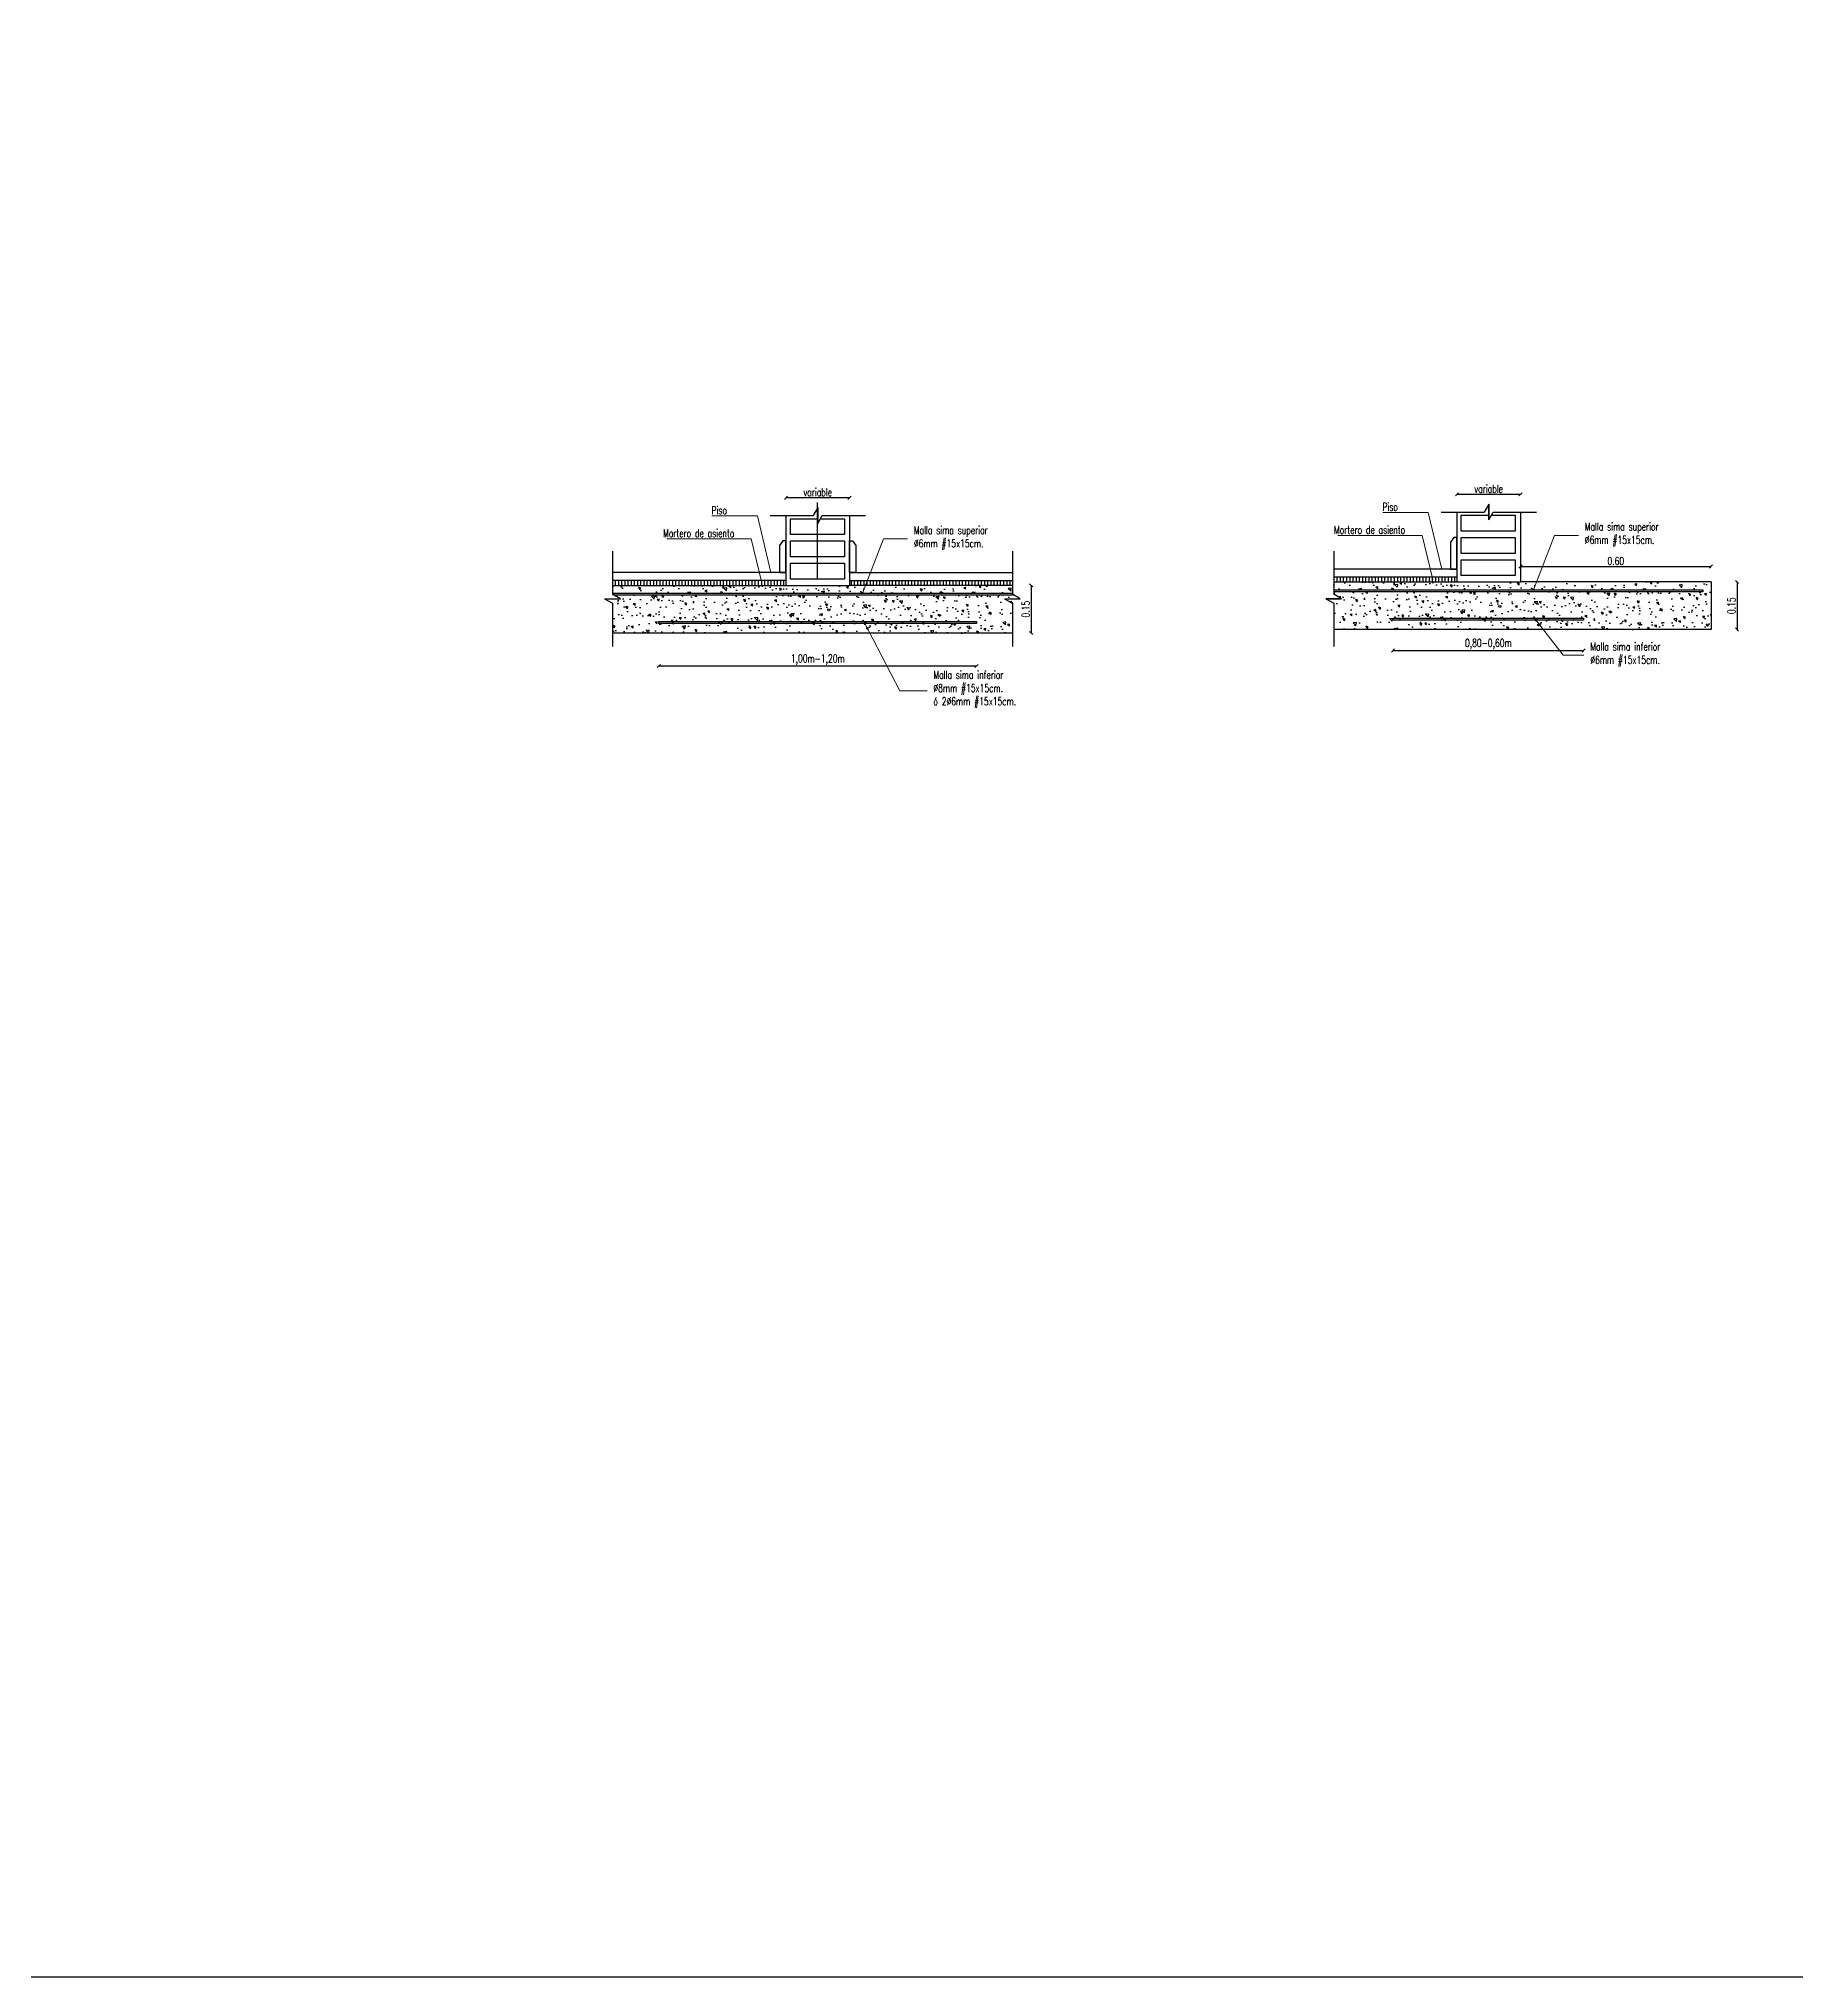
# Model space of a CAD drawing. Header units: millimetres. Extents: x 141 to 475, y -20 to 129.
# Drawn here: x 247.36 to 252.89, y 98.27 to 104.37 of the extents above; entities that cross this region are included whole.
import ezdxf
from ezdxf import colors
from ezdxf.entities.mleader import LeaderData, LeaderLine
from ezdxf.math import Vec2, Vec3

# ---------------------------------------------------------------- set-up
doc = ezdxf.new("R2010")
doc.units = ezdxf.units.MM
doc.header["$LTSCALE"] = 0.1
doc.header["$MEASUREMENT"] = 0
doc.header["$PDMODE"] = 3
doc.header["$PDSIZE"] = 0.1
doc.layers.get('DEFPOINTS').update_dxf_attribs({"color": 1})
doc.layers.add('00-COTAS', color=1, linetype='Continuous', lineweight=9)
doc.layers.add('referencias', color=1, linetype='Continuous', lineweight=5)
for name, color, linetype in [('00-muros-a', 2, 'Continuous'), ('armadura', 10, 'Continuous'), ('CORTE-3', 3, 'Continuous'), ('corte2', 2, 'Continuous'), ('corte5', 5, 'Continuous'), ('EJES', 6, 'Continuous'), ('FUNDACIONES-COTAS', 3, 'Continuous'), ('LADRILLOS', 3, 'Continuous'), ('TRAMAS', 8, 'Continuous')]:
    doc.layers.add(name, color=color, linetype=linetype)
doc.styles.add('COTAS', font='ROMANS.shx', dxfattribs={"width": 0.7})
doc.dimstyles.new('COTA-20', dxfattribs={"dimscale": 1.75, "dimtxt": 0.015, "dimasz": 0.004, "dimexe": 0.08, "dimexo": 0.1, "dimgap": 0.005, "dimtad": 1, "dimzin": 0, "dimdsep": 46, "dimtxsty": 'COTAS', "dimblk": 'DOT', "dimcen": 0.1, "dimse1": 1, "dimse2": 1, "dimclrd": 256, "dimclre": 256, "dimclrt": 256, "dimadec": 0, "dimazin": 0, "dimtfac": 1, "dimtix": 1, "dimtmove": 2, "dimatfit": 3, "dimldrblk": 'DOT', "dimfxl": 0, "dimtolj": 1, "dimtzin": 0, "dimarcsym": 0})

# ---------------------------------------------------------------- blocks, each defined once
blk = doc.blocks.new('_None')
blk = doc.blocks.new('_Oblique')
at = {"color": 0, "linetype": 'ByBlock', "lineweight": -2}
blk.add_line((-0.5, -0.5), (0.5, 0.5), dxfattribs=at)
blk = doc.blocks.new('*D246')
at = {"layer": '00-COTAS', "lineweight": -2, "transparency": 16777216}
blk.add_line((249.9167, 102.9285), (249.7167, 102.9285), dxfattribs=at)
at = {"layer": 'DEFPOINTS', "color": 0, "transparency": 16777216}
for p in [(249.7167, 102.9285), (249.7167, 102.8731), (249.9167, 102.8731)]:
    blk.add_point(p, dxfattribs=at)
at = {"layer": '00-COTAS', "lineweight": -2, "transparency": 16777216, "xscale": 0.01, "yscale": 0.01, "zscale": 0.01, "rotation": 180}
blk.add_blockref('_Oblique', (249.7167, 102.9285), dxfattribs=at)
at = {"layer": '00-COTAS', "lineweight": -2, "transparency": 16777216, "xscale": 0.01, "yscale": 0.01, "zscale": 0.01}
blk.add_blockref('_Oblique', (249.9167, 102.9285), dxfattribs=at)
at = {"layer": '00-COTAS', "transparency": 16777216, "insert": (249.8167, 102.946), "char_height": 0.025, "attachment_point": 5, "style": 'COTAS'}
blk.add_mtext('\\A1;variable', dxfattribs=at)
blk = doc.blocks.new('_Dot')
at = {"color": 0, "linetype": 'ByBlock', "lineweight": -2}
blk.add_line((-0.5, 0), (-1, 0), dxfattribs=at)
at = {"color": 0, "linetype": 'ByBlock', "const_width": 0.5}
blk.add_lwpolyline([(-0.25, 0, 1), (0.25, 0, 1)], format="xyb", close=True, dxfattribs=at)
blk = doc.blocks.new('*D233')
at = {"layer": '00-COTAS', "lineweight": -2, "transparency": 16777216}
blk.add_line((250.4888, 102.6529), (250.4888, 102.5029), dxfattribs=at)
at = {"layer": 'DEFPOINTS', "color": 0, "transparency": 16777216}
for p in [(250.4039, 102.6529), (250.4039, 102.5029), (250.4888, 102.5029)]:
    blk.add_point(p, dxfattribs=at)
at = {"layer": '00-COTAS', "lineweight": -2, "transparency": 16777216, "xscale": 0.01, "yscale": 0.01, "zscale": 0.01}
for p, rotation in [((250.4888, 102.6529), 90), ((250.4888, 102.5029), 270)]:
    blk.add_blockref('_Oblique', p, dxfattribs=dict(at, rotation=rotation))
at = {"layer": '00-COTAS', "transparency": 16777216, "insert": (250.4713, 102.5779), "char_height": 0.025, "attachment_point": 5, "rotation": 90, "style": 'COTAS'}
blk.add_mtext('\\A1;0.15', dxfattribs=at)
blk = doc.blocks.new('*D234')
at = {"layer": '00-COTAS', "lineweight": -2, "transparency": 16777216}
blk.add_line((249.3167, 102.3992), (250.3167, 102.3992), dxfattribs=at)
at = {"layer": 'DEFPOINTS', "color": 0, "transparency": 16777216}
for p in [(249.3167, 102.5329), (250.3167, 102.5329), (250.3167, 102.3992)]:
    blk.add_point(p, dxfattribs=at)
at = {"layer": '00-COTAS', "lineweight": -2, "transparency": 16777216, "xscale": 0.01, "yscale": 0.01, "zscale": 0.01, "rotation": 180}
blk.add_blockref('_Oblique', (249.3167, 102.3992), dxfattribs=at)
at = {"layer": '00-COTAS', "lineweight": -2, "transparency": 16777216, "xscale": 0.01, "yscale": 0.01, "zscale": 0.01}
blk.add_blockref('_Oblique', (250.3167, 102.3992), dxfattribs=at)
at = {"layer": '00-COTAS', "transparency": 16777216, "insert": (249.8167, 102.419), "char_height": 0.025, "width": 0.050833, "attachment_point": 5, "style": 'COTAS'}
blk.add_mtext('\\A1;1,00m-1,20m', dxfattribs=at)
blk = doc.blocks.new('*D238')
at = {"layer": '00-COTAS', "lineweight": -2, "transparency": 16777216}
blk.add_line((252.0288, 102.7121), (252.6288, 102.7121), dxfattribs=at)
at = {"layer": 'DEFPOINTS', "color": 0, "transparency": 16777216}
for p in [(252.0288, 102.6654), (252.6288, 102.7121), (252.6288, 102.5654)]:
    blk.add_point(p, dxfattribs=at)
at = {"layer": '00-COTAS', "lineweight": -2, "transparency": 16777216, "xscale": 0.01, "yscale": 0.01, "zscale": 0.01, "rotation": 180}
blk.add_blockref('_Oblique', (252.0288, 102.7121), dxfattribs=at)
at = {"layer": '00-COTAS', "lineweight": -2, "transparency": 16777216, "xscale": 0.01, "yscale": 0.01, "zscale": 0.01}
blk.add_blockref('_Oblique', (252.6288, 102.7121), dxfattribs=at)
at = {"layer": '00-COTAS', "transparency": 16777216, "insert": (252.3288, 102.7296), "char_height": 0.025, "attachment_point": 5, "style": 'COTAS'}
blk.add_mtext('\\A1;0.60', dxfattribs=at)
blk = doc.blocks.new('*D239')
at = {"layer": '00-COTAS', "lineweight": -2, "transparency": 16777216}
blk.add_line((252.0288, 102.9393), (251.8288, 102.9393), dxfattribs=at)
at = {"layer": 'DEFPOINTS', "color": 0, "transparency": 16777216}
for p in [(251.8288, 102.9393), (251.8288, 102.8839), (252.0288, 102.8839)]:
    blk.add_point(p, dxfattribs=at)
at = {"layer": '00-COTAS', "lineweight": -2, "transparency": 16777216, "xscale": 0.01, "yscale": 0.01, "zscale": 0.01, "rotation": 180}
blk.add_blockref('_Oblique', (251.8288, 102.9393), dxfattribs=at)
at = {"layer": '00-COTAS', "lineweight": -2, "transparency": 16777216, "xscale": 0.01, "yscale": 0.01, "zscale": 0.01}
blk.add_blockref('_Oblique', (252.0288, 102.9393), dxfattribs=at)
at = {"layer": '00-COTAS', "transparency": 16777216, "insert": (251.9288, 102.9568), "char_height": 0.025, "attachment_point": 5, "style": 'COTAS'}
blk.add_mtext('\\A1;variable', dxfattribs=at)
blk = doc.blocks.new('*D240')
at = {"layer": '00-COTAS', "lineweight": -2, "transparency": 16777216}
blk.add_line((251.6276, 102.4479), (252.2276, 102.4479), dxfattribs=at)
at = {"layer": 'DEFPOINTS', "color": 0, "transparency": 16777216}
for p in [(251.6276, 102.5519), (252.2276, 102.5519), (252.2276, 102.4479)]:
    blk.add_point(p, dxfattribs=at)
at = {"layer": '00-COTAS', "lineweight": -2, "transparency": 16777216, "xscale": 0.01, "yscale": 0.01, "zscale": 0.01, "rotation": 180}
blk.add_blockref('_Oblique', (251.6276, 102.4479), dxfattribs=at)
at = {"layer": '00-COTAS', "lineweight": -2, "transparency": 16777216, "xscale": 0.01, "yscale": 0.01, "zscale": 0.01}
blk.add_blockref('_Oblique', (252.2276, 102.4479), dxfattribs=at)
at = {"layer": '00-COTAS', "transparency": 16777216, "insert": (251.9276, 102.4678), "char_height": 0.025, "width": 0.053333, "attachment_point": 5, "style": 'COTAS'}
blk.add_mtext('\\A1;0,80-0,60m', dxfattribs=at)
blk = doc.blocks.new('*D249')
at = {"layer": '00-COTAS', "lineweight": -2, "transparency": 16777216}
blk.add_line((252.7107, 102.6637), (252.7107, 102.5137), dxfattribs=at)
at = {"layer": 'DEFPOINTS', "color": 0, "transparency": 16777216}
for p in [(252.6288, 102.6637), (252.6288, 102.5137), (252.7107, 102.5137)]:
    blk.add_point(p, dxfattribs=at)
at = {"layer": '00-COTAS', "lineweight": -2, "transparency": 16777216, "xscale": 0.01, "yscale": 0.01, "zscale": 0.01}
for p, rotation in [((252.7107, 102.6637), 90), ((252.7107, 102.5137), 270)]:
    blk.add_blockref('_Oblique', p, dxfattribs=dict(at, rotation=rotation))
at = {"layer": '00-COTAS', "transparency": 16777216, "insert": (252.6932, 102.5887), "char_height": 0.025, "attachment_point": 5, "rotation": 90, "style": 'COTAS'}
blk.add_mtext('\\A1;0.15', dxfattribs=at)

msp = doc.modelspace()

# ---------------------------------------------------------------- hatches: boundary and pattern name
at = {"layer": 'armadura'}
for points in [[(249.4349, 102.6188, -1), (249.4289, 102.6188, -1)], [(249.5849, 102.6188, -1), (249.5789, 102.6188, -1)], [(249.7349, 102.6188, -1), (249.7289, 102.6188, -1)], [(249.8849, 102.6188, -1), (249.8789, 102.6188, -1)], [(250.0349, 102.6188, -1), (250.0289, 102.6188, -1)], [(250.1849, 102.6188, -1), (250.1789, 102.6188, -1)], [(250.3349, 102.6188, -1), (250.3289, 102.6188, -1)], [(251.5469, 102.6296, -1), (251.5409, 102.6296, -1)], [(251.6969, 102.6296, -1), (251.6909, 102.6296, -1)], [(251.8469, 102.6296, -1), (251.8409, 102.6296, -1)], [(251.9969, 102.6296, -1), (251.9909, 102.6296, -1)], [(252.1469, 102.6296, -1), (252.1409, 102.6296, -1)], [(252.2969, 102.6296, -1), (252.2909, 102.6296, -1)], [(252.4469, 102.6296, -1), (252.4409, 102.6296, -1)], [(252.5969, 102.6296, -1), (252.5909, 102.6296, -1)], [(249.3687, 102.5421, 1), (249.3747, 102.5421, 1)], [(249.5187, 102.5421, 1), (249.5247, 102.5421, 1)], [(249.5187, 102.5421, 1), (249.5247, 102.5421, 1)], [(249.6687, 102.5421, 1), (249.6747, 102.5421, 1)], [(249.8063, 102.5421, 1), (249.8123, 102.5421, 1)], [(249.9564, 102.5421, 1), (249.9624, 102.5421, 1)], [(249.9565, 102.5421, 1), (249.9625, 102.5421, 1)], [(250.1065, 102.5421, 1), (250.1125, 102.5421, 1)], [(250.1066, 102.5421, 1), (250.1126, 102.5421, 1)], [(250.2567, 102.5421, 1), (250.2627, 102.5421, 1)], [(251.6308, 102.5529, 1), (251.6368, 102.5529, 1)], [(251.7808, 102.5529, 1), (251.7868, 102.5529, 1)], [(251.9183, 102.5529, 1), (251.9243, 102.5529, 1)], [(252.0685, 102.5529, 1), (252.0745, 102.5529, 1)], [(252.2185, 102.5529, 1), (252.2245, 102.5529, 1)]]:
    msp.add_hatch(color=256, dxfattribs=at).paths.add_polyline_path(points)
at = {"layer": 'corte2'}
h = msp.add_hatch(dxfattribs=at)
h.set_pattern_fill('_USER', color=256, scale=0.01, angle=90, style=0, pattern_type=0)
h.set_pattern_definition([(90, (20.340219, -35.324936), (-0.01, 6e-19), [])])
h.paths.add_polyline_path([(249.7167, 102.6679), (249.1718, 102.6679), (249.1718, 102.6529), (249.7167, 102.6529)])
h = msp.add_hatch(dxfattribs=at)
h.set_pattern_fill('_USER', color=256, scale=0.01, angle=90, style=0, pattern_type=0)
h.set_pattern_definition([(90, (20.342507, -35.324936), (-0.01, 6e-19), [])])
h.paths.add_polyline_path([(249.9167, 102.6679), (250.4293, 102.6679), (250.4293, 102.6529), (249.9167, 102.6529)])
h = msp.add_hatch(dxfattribs=at)
h.set_pattern_fill('_USER', color=256, scale=0.01, angle=90, style=0, pattern_type=0)
h.set_pattern_definition([(90, (22.452264, -35.314103), (-0.01, 6e-19), [])])
h.paths.add_polyline_path([(251.8288, 102.6787), (251.4409, 102.6787), (251.4409, 102.6637), (251.8288, 102.6637)])
at = {"layer": 'TRAMAS'}
h = msp.add_hatch(dxfattribs=at)
h.set_pattern_fill('AR-CONC', color=256, scale=0.01, angle=90, style=0)
h.set_pattern_definition([(140, (20.34022, -35.324936), (0.006275213, 0.071726018), [0.0075, -0.0825]), (85, (20.34022, -35.32494), (-0.075219213, -0.013875133), [0.006, -0.066]), (190.451444, (20.34074, -35.31896), (-0.068943999, 0.057850885), [0.00637402, -0.070114211]), (136.1842, (20.32022, -35.32494), (0.016551928, 0.106724133), [0.01125, -0.12375]), (186.635635, (20.3216, -35.31604), (-0.09741186, 0.093466195), [0.009561034, -0.105171376]), (81.184164, (20.32022, -35.32494), (-0.09741186, 0.093466195), [0.009, -0.099]), (111, (20.32522, -35.314936), (0.040261889, 0.059690705), [0.0075, -0.0825]), (56, (20.32522, -35.31494), (-0.072515005, 0.024331533), [0.006, -0.066]), (161.451445, (20.328574, -35.30996), (-0.032253115, 0.084022238), [0.006374019, -0.070114211]), (127.5, (20.34022, -35.324936), (-0.0332893854, 0.0012159855), [0, -0.0652, 0, -0.067, 0, -0.06625]), (97.5, (20.34022, -35.324936), (-0.039441171, 0.0263069537), [0, -0.0382, 0, -0.0637, 0, -0.02525]), (57.5, (20.34022, -35.347236), (0.0022554872, 0.0533822436), [0, -0.025, 0, -0.078, 0, -0.1035]), (47.5, (20.34022, -35.357236), (-0.010010498, 0.058318617), [0, -0.0325, 0, -0.0518, 0, -0.0735])])
h.paths.add_polyline_path([(249.9364, 102.5669), (249.5156, 102.5669), (249.5156, 102.5729), (250.1156, 102.5729), (250.1156, 102.5669), (249.9364, 102.5669), (249.9615, 102.5029), (250.4293, 102.5029), (250.4293, 102.6529), (249.9167, 102.6529), (249.1718, 102.6529), (249.1707, 102.6279), (250.4293, 102.6279), (250.4295, 102.6219), (249.3289, 102.6219), (249.1707, 102.6248), (249.1957, 102.5966), (249.1457, 102.5966), (249.1707, 102.5858), (249.1707, 102.5029), (249.9615, 102.5029)])
edge = h.paths.add_edge_path(flags=16)
edge.add_arc((249.9245, 102.5829), 0.0025, 0, 360)
h = msp.add_hatch(dxfattribs=at)
h.set_pattern_fill('AR-CONC', color=256, scale=0.01, angle=90, style=0)
h.set_pattern_definition([(140, (22.452264, -35.3141), (0.006275213, 0.071726018), [0.0075, -0.0825]), (85, (22.452264, -35.3141), (-0.075219213, -0.013875133), [0.006, -0.066]), (190.451444, (22.45279, -35.308126), (-0.068943999, 0.057850885), [0.00637402, -0.070114211]), (136.1842, (22.43226, -35.3141), (0.016551928, 0.106724133), [0.01125, -0.12375]), (186.635635, (22.43364, -35.30521), (-0.09741186, 0.093466195), [0.009561034, -0.105171376]), (81.184164, (22.43226, -35.3141), (-0.09741186, 0.093466195), [0.009, -0.099]), (111, (22.437264, -35.3041), (0.040261889, 0.059690705), [0.0075, -0.0825]), (56, (22.437264, -35.3041), (-0.072515005, 0.024331533), [0.006, -0.066]), (161.451445, (22.44062, -35.29913), (-0.032253115, 0.084022238), [0.006374019, -0.070114211]), (127.5, (22.452264, -35.314103), (-0.0332893854, 0.0012159855), [0, -0.0652, 0, -0.067, 0, -0.06625]), (97.5, (22.452264, -35.314103), (-0.039441171, 0.0263069537), [0, -0.0382, 0, -0.0637, 0, -0.02525]), (57.5, (22.452264, -35.336403), (0.0022554872, 0.0533822436), [0, -0.025, 0, -0.078, 0, -0.1035]), (47.5, (22.452264, -35.346403), (-0.010010498, 0.058318617), [0, -0.0325, 0, -0.0518, 0, -0.0735])])
h.paths.add_polyline_path([(252.0484, 102.5777), (251.6276, 102.5777), (251.6276, 102.5837), (252.2276, 102.5837), (252.2276, 102.5777), (252.0484, 102.5777), (252.0735, 102.5137), (252.6288, 102.5137), (252.6288, 102.6637), (252.0288, 102.6637), (251.4409, 102.6637), (251.4409, 102.6387), (252.6024, 102.6387), (252.6024, 102.6327), (251.4409, 102.6327), (251.4409, 102.6248), (251.4659, 102.6107), (251.4159, 102.6107), (251.4409, 102.5966), (251.4409, 102.5137), (252.0735, 102.5137)])
edge = h.paths.add_edge_path(flags=16)
edge.add_arc((252.0366, 102.5937), 0.0025, 0, 360)

# ---------------------------------------------------------------- linework, layer by layer
for p, q in [((251.9288, 102.9089), (251.9147, 102.8839)), ((251.9288, 102.9089), (251.9288, 102.8589)), ((251.9288, 102.8589), (251.9288, 102.9089)), ((249.6667, 102.8731), (249.8026, 102.8731)), ((249.8167, 102.8981), (249.8026, 102.8731)), ((249.8167, 102.8981), (249.8167, 102.8481)), ((249.8167, 102.8481), (249.8167, 102.8981)), ((249.8167, 102.8481), (249.8308, 102.8731)), ((249.8308, 102.8731), (249.9667, 102.8731)), ((251.7788, 102.8839), (251.9147, 102.8839)), ((251.9288, 102.8589), (251.9428, 102.8839)), ((251.9428, 102.8839), (252.0788, 102.8839)), ((249.1707, 102.7607), (249.1707, 102.6248)), ((250.4293, 102.7607), (250.4293, 102.6248)), ((251.4409, 102.7607), (251.4409, 102.6248)), ((249.1457, 102.6107), (249.1957, 102.6107)), ((249.1457, 102.6107), (249.1707, 102.5966)), ((249.1957, 102.6107), (249.1707, 102.6248)), ((250.4043, 102.6107), (250.4543, 102.6107)), ((250.4043, 102.6107), (250.4293, 102.5966)), ((250.4543, 102.6107), (250.4293, 102.6248)), ((251.4659, 102.6107), (251.4159, 102.6107)), ((251.4159, 102.6107), (251.4659, 102.6107)), ((251.4159, 102.6107), (251.4409, 102.5966)), ((251.4659, 102.6107), (251.4409, 102.6248)), ((249.1707, 102.5966), (249.1707, 102.4607)), ((250.4293, 102.5966), (250.4293, 102.4607)), ((251.4409, 102.5966), (251.4409, 102.4607))]:
    msp.add_line(p, q)
at = {"layer": '00-muros-a'}
for p, q in [((249.7167, 102.8731), (249.7167, 102.6529)), ((249.9167, 102.8731), (249.9167, 102.6529)), ((251.8288, 102.8839), (251.8288, 102.6637)), ((252.0288, 102.8839), (252.0288, 102.6637)), ((249.1718, 102.6529), (249.9167, 102.6529)), ((250.4293, 102.6529), (249.9167, 102.6529)), ((251.4409, 102.6637), (252.0288, 102.6637)), ((252.6288, 102.6637), (252.0288, 102.6637)), ((252.6288, 102.6637), (252.6288, 102.5137)), ((250.4293, 102.5029), (249.1718, 102.5029)), ((252.6288, 102.5137), (251.4409, 102.5137))]:
    msp.add_line(p, q, dxfattribs=at)
at = {"layer": 'armadura'}
for points in [[(249.1718, 102.6279), (250.4293, 102.6279)], [(250.4345, 102.6219), (249.1718, 102.6219)], [(251.4409, 102.6387), (252.6024, 102.6387), (252.6024, 102.6327), (251.4409, 102.6327)]]:
    msp.add_lwpolyline(points, dxfattribs=at)
for points in [[(252.2276, 102.5437), (251.6276, 102.5437), (251.6276, 102.5497), (252.2276, 102.5497)], [(250.3167, 102.5329), (249.3167, 102.5329), (249.3167, 102.5389), (250.3167, 102.5389)]]:
    msp.add_lwpolyline(points, close=True, dxfattribs=at)
at = {"layer": 'CORTE-3'}
for p, q in [((249.7167, 102.6679), (249.1718, 102.6679)), ((249.9167, 102.6679), (250.4293, 102.6679)), ((251.8288, 102.6787), (251.4409, 102.6787))]:
    msp.add_line(p, q, dxfattribs=at)
at = {"layer": 'corte5'}
for p, q in [((249.7167, 102.6929), (249.1718, 102.6929)), ((249.9167, 102.6929), (250.4293, 102.6929)), ((251.8288, 102.7037), (251.4409, 102.7037))]:
    msp.add_line(p, q, dxfattribs=at)
for points in [[(249.6967, 102.6929), (249.7167, 102.6929), (249.7167, 102.7929), (249.7069, 102.7929), (249.6967, 102.7779)], [(249.9367, 102.6929), (249.9167, 102.6929), (249.9167, 102.7929), (249.9265, 102.7929), (249.9367, 102.7779)], [(251.8088, 102.7037), (251.8288, 102.7037), (251.8288, 102.8037), (251.819, 102.8037), (251.8088, 102.7887)]]:
    msp.add_lwpolyline(points, close=True, dxfattribs=at)
at = {"layer": 'EJES'}
msp.add_lwpolyline([(236.3062, 128.7266), (270.4396, 128.7266), (270.4396, 98.2703), (236.3062, 98.2703)], close=True, dxfattribs=at)
at = {"layer": 'FUNDACIONES-COTAS'}
msp.add_line((249.8156, 102.6729), (249.8156, 102.9139), dxfattribs=at)
at = {"layer": 'LADRILLOS'}
for points in [[(249.8251, 102.8629), (249.9006, 102.8629), (249.9006, 102.8129), (249.7306, 102.8129), (249.7306, 102.8629), (249.8167, 102.8629)], [(251.9371, 102.8737), (252.0126, 102.8737), (252.0126, 102.8237), (251.8426, 102.8237), (251.8426, 102.8737), (251.9288, 102.8737)]]:
    msp.add_lwpolyline(points, dxfattribs=at)
for points in [[(249.7306, 102.7929), (249.9006, 102.7929), (249.9006, 102.7429), (249.7306, 102.7429)], [(251.8426, 102.8037), (252.0126, 102.8037), (252.0126, 102.7537), (251.8426, 102.7537)], [(251.8426, 102.7337), (252.0126, 102.7337), (252.0126, 102.6837), (251.8426, 102.6837)], [(249.7306, 102.7229), (249.9006, 102.7229), (249.9006, 102.6729), (249.7306, 102.6729)]]:
    msp.add_lwpolyline(points, close=True, dxfattribs=at)

# ---------------------------------------------------------------- dimensions: what is measured, and where the dimension line sits
at = {"layer": '00-COTAS'}
for base, p1, p2, picture, middle in [((251.8288, 102.9393), (252.0288, 102.8839), (251.8288, 102.8839), '*D239', (251.9288, 102.9568)), ((249.7167, 102.9285), (249.9167, 102.8731), (249.7167, 102.8731), '*D246', (249.8167, 102.946))]:
    dim = msp.add_linear_dim(base=base, p1=p1, p2=p2, angle=180, text='variable', dimstyle='COTA-20', override={"dimscale": 1, "dimtxt": 0.025, "dimasz": 0.01, "dimblk1": 'Oblique', "dimblk2": 'Oblique', "dimsah": 1}, dxfattribs=at)
    dim.commit()
    dim.dimension.update_dxf_attribs({"geometry": picture, "text_midpoint": middle})
for base, p1, p2, angle, picture, middle in [((252.6288, 102.7121), (252.0288, 102.6654), (252.6288, 102.5654), 180, '*D238', (252.3288, 102.7296)), ((252.7107, 102.5137), (252.6288, 102.6637), (252.6288, 102.5137), 90, '*D249', (252.6932, 102.5887)), ((250.4888, 102.5029), (250.4039, 102.6529), (250.4039, 102.5029), 90, '*D233', (250.4713, 102.5779))]:
    dim = msp.add_linear_dim(base=base, p1=p1, p2=p2, angle=angle, dimstyle='COTA-20', override={"dimscale": 1, "dimtxt": 0.025, "dimasz": 0.01, "dimblk1": 'Oblique', "dimblk2": 'Oblique', "dimsah": 1}, dxfattribs=at)
    dim.commit()
    dim.dimension.update_dxf_attribs({"geometry": picture, "text_midpoint": middle})
for base, p1, p2, text, picture, middle in [((252.2276, 102.4479), (251.6276, 102.5519), (252.2276, 102.5519), '0,80-0,60m', '*D240', (251.9276, 102.4678)), ((250.3167, 102.3992), (249.3167, 102.5329), (250.3167, 102.5329), '1,00m-1,20m', '*D234', (249.8167, 102.419))]:
    dim = msp.add_linear_dim(base=base, p1=p1, p2=p2, text=text, dimstyle='COTA-20', override={"dimscale": 1, "dimtxt": 0.025, "dimasz": 0.01, "dimblk1": 'Oblique', "dimblk2": 'Oblique', "dimsah": 1}, dxfattribs=at)
    dim.commit()
    dim.dimension.update_dxf_attribs({"geometry": picture, "text_midpoint": middle})

# ---------------------------------------------------------------- leaders
at = {"layer": 'referencias'}
ml = msp.add_multileader_mtext('Standard', dxfattribs=at)
ml.set_content('{\\C256;Piso}', color=2, style='COTAS')
ml.set_leader_properties(color=256, linetype='ByLayer', lineweight=-1)
ml.set_arrow_properties(name='NONE')
ml.build(insert=Vec2(0, 0))
ml.multileader.update_dxf_attribs({"text_left_attachment_type": 2, "text_right_attachment_type": 6, "dogleg_length": 0.01, "arrow_head_size": 0.01})
ctx = ml.context
ctx.base_point, ctx.char_height, ctx.arrow_head_size, ctx.landing_gap_size, ctx.plane_origin = Vec3(251.5746, 102.9001), 0.025, 0.01, 0.02, Vec3(251.3244, 102.6929)
ctx.left_attachment, ctx.right_attachment, ctx.text_align_type = 2, 6, 2
notes = []
notes.append((ctx, [(0, (1, 1, 0), (251.7386, 102.8826), (-1, 0), 0.0757, [(0, [(251.7814, 102.7037)], 0, [])])]))
ctx.mtext.insert, ctx.mtext.alignment, ctx.mtext.flow_direction = Vec3(251.6429, 102.9126), 3, 5
ml = msp.add_multileader_mtext('Standard', dxfattribs=at)
ml.set_content('{\\C256;Piso}', color=2, style='COTAS')
ml.set_leader_properties(color=256, linetype='ByLayer', lineweight=-1)
ml.set_arrow_properties(name='NONE')
ml.build(insert=Vec2(0, 0))
ml.multileader.update_dxf_attribs({"text_left_attachment_type": 2, "text_right_attachment_type": 6, "dogleg_length": 0.01, "arrow_head_size": 0.01})
ctx = ml.context
ctx.base_point, ctx.char_height, ctx.arrow_head_size, ctx.landing_gap_size, ctx.plane_origin = Vec3(249.4625, 102.8892), 0.025, 0.01, 0.02, Vec3(249.2123, 102.682)
ctx.left_attachment, ctx.right_attachment, ctx.text_align_type = 2, 6, 2
notes.append((ctx, [(0, (1, 1, 0), (249.6266, 102.8717), (-1, 0), 0.0757, [(0, [(249.6693, 102.6929)], 0, [])])]))
ctx.mtext.insert, ctx.mtext.alignment, ctx.mtext.flow_direction = Vec3(249.5309, 102.9017), 3, 5
ml = msp.add_multileader_mtext('Standard', dxfattribs=at)
ml.set_content('{\\C256;Malla sima superior\\P%%C6mm #15x15cm.}', color=2, style='COTAS')
ml.set_leader_properties(color=256, linetype='ByLayer', lineweight=-1)
ml.set_arrow_properties(name='NONE')
ml.build(insert=Vec2(0, 0))
ml.multileader.update_dxf_attribs({"text_left_attachment_type": 2, "text_right_attachment_type": 6, "dogleg_length": 0.01, "arrow_head_size": 0.01})
ctx = ml.context
ctx.base_point, ctx.char_height, ctx.arrow_head_size, ctx.landing_gap_size, ctx.plane_origin = Vec3(252.2113, 102.8104), 0.025, 0.01, 0.02, Vec3(252.5309, 102.5691)
ctx.left_attachment, ctx.right_attachment = 2, 6
notes.append((ctx, [(0, (1, 1, 0), (252.1356, 102.8104), (1, 0), 0.0757, [(0, [(252.0698, 102.6387)], 0, [])])]))
ctx.mtext.insert, ctx.mtext.flow_direction = Vec3(252.2313, 102.8503), 5
ml = msp.add_multileader_mtext('Standard', dxfattribs=at)
ml.set_content('{\\C256;Mortero de asiento}', color=2, style='COTAS')
ml.set_leader_properties(color=256, linetype='ByLayer', lineweight=-1)
ml.set_arrow_properties(name='NONE')
ml.build(insert=Vec2(0, 0))
ml.multileader.update_dxf_attribs({"text_left_attachment_type": 2, "text_right_attachment_type": 6, "dogleg_length": 0.01, "arrow_head_size": 0.01})
ctx = ml.context
ctx.base_point, ctx.char_height, ctx.arrow_head_size, ctx.landing_gap_size, ctx.plane_origin = Vec3(249.2824, 102.8171), 0.025, 0.01, 0.02, Vec3(249.2123, 102.5583)
ctx.left_attachment, ctx.right_attachment, ctx.text_align_type = 2, 6, 2
notes.append((ctx, [(0, (1, 1, 0), (249.6076, 102.7996), (-1, 0), 0.0335, [(0, [(249.6406, 102.6604)], 0, [])])]))
ctx.mtext.insert, ctx.mtext.alignment, ctx.mtext.flow_direction = Vec3(249.5541, 102.8296), 3, 5
ml = msp.add_multileader_mtext('Standard', dxfattribs=at)
ml.set_content('{\\C256;Malla sima superior\\P%%C6mm #15x15cm.}', color=2, style='COTAS')
ml.set_leader_properties(color=256, linetype='ByLayer', lineweight=-1)
ml.set_arrow_properties(name='NONE')
ml.build(insert=Vec2(0, 0))
ml.multileader.update_dxf_attribs({"text_left_attachment_type": 2, "text_right_attachment_type": 6, "dogleg_length": 0.01, "arrow_head_size": 0.01})
ctx = ml.context
ctx.base_point, ctx.char_height, ctx.arrow_head_size, ctx.landing_gap_size, ctx.plane_origin = Vec3(250.0993, 102.7996), 0.025, 0.01, 0.02, Vec3(250.4188, 102.5583)
ctx.left_attachment, ctx.right_attachment = 2, 6
notes.append((ctx, [(0, (1, 1, 0), (250.0236, 102.7996), (1, 0), 0.0757, [(0, [(249.9578, 102.6279)], 0, [])])]))
ctx.mtext.insert, ctx.mtext.flow_direction = Vec3(250.1193, 102.8394), 5
ml = msp.add_multileader_mtext('Standard', dxfattribs=at)
ml.set_content('{\\C256;Mortero de asiento}', color=2, style='COTAS')
ml.set_leader_properties(color=256, linetype='ByLayer', lineweight=-1)
ml.set_arrow_properties(name='NONE')
ml.build(insert=Vec2(0, 0))
ml.multileader.update_dxf_attribs({"text_left_attachment_type": 2, "text_right_attachment_type": 6, "dogleg_length": 0.01, "arrow_head_size": 0.01})
ctx = ml.context
ctx.base_point, ctx.char_height, ctx.arrow_head_size, ctx.landing_gap_size, ctx.plane_origin = Vec3(251.3945, 102.8279), 0.025, 0.01, 0.02, Vec3(251.3244, 102.5691)
ctx.left_attachment, ctx.right_attachment, ctx.text_align_type = 2, 6, 2
notes.append((ctx, [(0, (1, 1, 0), (251.7196, 102.8104), (-1, 0), 0.0335, [(0, [(251.7527, 102.6712)], 0, [])])]))
ctx.mtext.insert, ctx.mtext.alignment, ctx.mtext.flow_direction = Vec3(251.6661, 102.8404), 3, 5
ml = msp.add_multileader_mtext('Standard', dxfattribs=at)
ml.set_content('{\\C256;Malla sima inferior\\P%%C6mm #15x15cm.}', color=2, style='COTAS')
ml.set_leader_properties(color=256, linetype='ByLayer', lineweight=-1)
ml.set_arrow_properties(name='NONE')
ml.build(insert=Vec2(0, 0))
ml.multileader.update_dxf_attribs({"text_left_attachment_type": 2, "text_right_attachment_type": 6, "dogleg_length": 0.01, "arrow_head_size": 0.01})
ctx = ml.context
ctx.base_point, ctx.char_height, ctx.arrow_head_size, ctx.landing_gap_size, ctx.plane_origin = Vec3(252.2287, 102.4326), 0.025, 0.01, 0.02, Vec3(252.5309, 102.5937)
ctx.left_attachment, ctx.right_attachment = 2, 6
notes.append((ctx, [(0, (1, 1, 0), (252.1634, 102.4326), (1, 0), 0.0653, [(0, [(252.0725, 102.5497)], 0, [])])]))
ctx.mtext.insert, ctx.mtext.flow_direction = Vec3(252.2487, 102.4725), 5
ml = msp.add_multileader_mtext('Standard', dxfattribs=at)
ml.set_content('{\\C256;Malla sima inferior\\P%%C8mm #15x15cm.\\Pó 2%%C6mm #15x15cm. }', color=2, style='COTAS')
ml.set_leader_properties(color=256, linetype='ByLayer', lineweight=-1)
ml.set_arrow_properties(name='NONE')
ml.build(insert=Vec2(0, 0))
ml.multileader.update_dxf_attribs({"text_left_attachment_type": 2, "text_right_attachment_type": 6, "dogleg_length": 0.01, "arrow_head_size": 0.01})
ctx = ml.context
ctx.base_point, ctx.char_height, ctx.arrow_head_size, ctx.landing_gap_size, ctx.plane_origin = Vec3(250.1608, 102.3206), 0.025, 0.01, 0.02, Vec3(250.443, 102.6005)
ctx.left_attachment, ctx.right_attachment = 2, 6
notes.append((ctx, [(0, (1, 1, 0), (250.0755, 102.3206), (1, 0), 0.0853, [(0, [(249.9613, 102.5389)], 0, [])])]))
ctx.mtext.insert, ctx.mtext.flow_direction = Vec3(250.1808, 102.3837), 5
for ctx, leaders in notes:
    for number, flags, end, landing, length, lines in leaders:
        leader = LeaderData()
        leader.index, (leader.has_last_leader_line, leader.has_dogleg_vector, leader.attachment_direction) = number, flags
        leader.last_leader_point, leader.dogleg_vector, leader.dogleg_length = Vec3(end), Vec3(landing), length
        for number, points, colour, breaks in lines:
            line = LeaderLine()
            line.index, line.vertices, line.color, line.breaks = number, Vec3.list(points), colors.encode_raw_color(colour), breaks
            leader.lines.append(line)
        ctx.leaders.append(leader)

doc.saveas('drawing.dxf')
